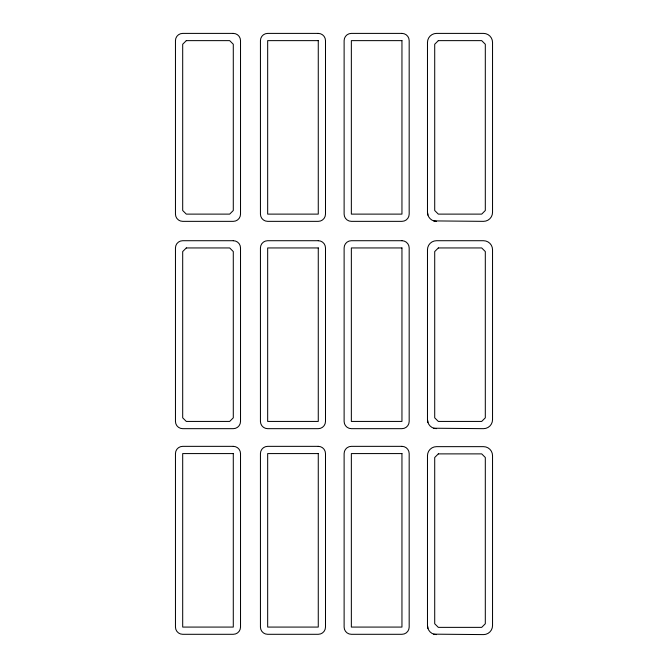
<?xml version="1.0" encoding="UTF-8"?>
<svg xmlns="http://www.w3.org/2000/svg" width="668" height="668" viewBox="0 0 668 668"><rect width="100%" height="100%" fill="white"/><g stroke="black" fill="none" stroke-linecap="round" stroke-linejoin="round"><path stroke-width="1" d="M433.724 220.908L483.507 221.35A9.035 9.035 0 0 0 492.541 212.315L492.541 42.435A9.035 9.035 0 0 0 483.507 33.4L436.521 33.4A9.035 9.035 0 0 0 427.478 42.435L427.478 212.315L427.921 215.104M433.724 428.221L483.507 428.664A9.035 9.035 0 0 0 492.541 419.629L492.541 249.749A9.035 9.035 0 0 0 483.507 240.714L436.521 240.714A9.035 9.035 0 0 0 427.478 249.749L427.478 419.629L427.921 422.418M433.724 634.157L483.507 634.6A9.035 9.035 0 0 0 492.541 625.565L492.541 455.685A9.035 9.035 0 0 0 483.507 446.65L436.521 446.65A9.035 9.035 0 0 0 427.478 455.685L427.478 625.565L427.921 628.354M436.521 221.35A9.035 9.035 0 0 1 427.478 212.315M436.521 428.664A9.035 9.035 0 0 1 427.478 419.629M436.521 634.6A9.035 9.035 0 0 1 427.478 625.565M186.305 40.631L182.69 44.247L182.69 210.503L186.305 214.119L229.675 214.119L233.291 210.503L233.291 44.247L229.675 40.631L186.305 40.631M186.305 247.945L182.69 251.56L182.69 417.826L186.305 421.433L229.675 421.433L233.291 417.826L233.291 251.56L229.675 247.945L186.305 247.945M438.325 40.631L434.709 44.247L434.709 210.503L438.325 214.119L481.695 214.119L485.31 210.503L485.31 44.247L481.695 40.631L438.325 40.631M438.325 247.945L434.709 251.56L434.709 417.826L438.325 421.433L481.695 421.433L485.31 417.826L485.31 251.56L481.695 247.945L438.325 247.945M438.325 453.881L434.709 457.496L434.709 623.753L438.325 627.369L481.695 627.369L485.31 623.753L485.31 457.496L481.695 453.881L438.325 453.881M233.291 33.4L182.69 33.4A7.231 7.231 0 0 0 175.459 40.631L175.459 214.119A7.231 7.231 0 0 0 182.69 221.35L233.291 221.35A7.231 7.231 0 0 0 240.522 214.119L240.522 40.631A7.231 7.231 0 0 0 233.291 33.4M318.269 33.4L267.668 33.4A7.231 7.231 0 0 0 260.436 40.631L260.436 214.119A7.231 7.231 0 0 0 267.668 221.35L318.269 221.35A7.231 7.231 0 0 0 325.491 214.119L325.491 40.631A7.231 7.231 0 0 0 318.269 33.4M401.952 33.4L351.351 33.4A7.231 7.231 0 0 0 344.12 40.631L344.12 214.119A7.231 7.231 0 0 0 351.351 221.35L401.952 221.35A7.231 7.231 0 0 0 409.175 214.119L409.175 40.631A7.231 7.231 0 0 0 401.952 33.4M318.269 40.631L267.668 40.631L267.668 214.119L318.269 214.119L318.269 40.631M401.952 40.631L351.351 40.631L351.351 214.119L401.952 214.119L401.952 40.631M233.291 240.714L182.69 240.714A7.231 7.231 0 0 0 175.459 247.945L175.459 421.433A7.231 7.231 0 0 0 182.69 428.664L233.291 428.664A7.231 7.231 0 0 0 240.522 421.433L240.522 247.945A7.231 7.231 0 0 0 233.291 240.714M318.269 240.714L267.668 240.714A7.231 7.231 0 0 0 260.436 247.945L260.436 421.433A7.231 7.231 0 0 0 267.668 428.664L318.269 428.664A7.231 7.231 0 0 0 325.491 421.433L325.491 247.945A7.231 7.231 0 0 0 318.269 240.714M401.952 240.714L351.351 240.714A7.231 7.231 0 0 0 344.12 247.945L344.12 421.433A7.231 7.231 0 0 0 351.351 428.664L401.952 428.664A7.231 7.231 0 0 0 409.175 421.433L409.175 247.945A7.231 7.231 0 0 0 401.952 240.714M318.269 247.945L267.668 247.945L267.668 421.433L318.269 421.433L318.269 247.945M401.952 247.945L351.351 247.945L351.351 421.433L401.952 421.433L401.952 247.945M233.291 446.349L182.69 446.349A7.231 7.231 0 0 0 175.459 453.58L175.459 627.077A7.231 7.231 0 0 0 182.69 634.299L233.291 634.299A7.231 7.231 0 0 0 240.522 627.077L240.522 453.58A7.231 7.231 0 0 0 233.291 446.349M318.269 446.349L267.668 446.349A7.231 7.231 0 0 0 260.436 453.58L260.436 627.077A7.231 7.231 0 0 0 267.668 634.299L318.269 634.299A7.231 7.231 0 0 0 325.491 627.077L325.491 453.58A7.231 7.231 0 0 0 318.269 446.349M401.952 446.349L351.351 446.349A7.231 7.231 0 0 0 344.12 453.58L344.12 627.077A7.231 7.231 0 0 0 351.351 634.299L401.952 634.299A7.231 7.231 0 0 0 409.175 627.077L409.175 453.58A7.231 7.231 0 0 0 401.952 446.349M233.291 453.58L182.69 453.58L182.69 627.077L233.291 627.077L233.291 453.58M318.269 453.58L267.668 453.58L267.668 627.077L318.269 627.077L318.269 453.58M401.952 453.58L351.351 453.58L351.351 627.077L401.952 627.077L401.952 453.58"/></g></svg>
